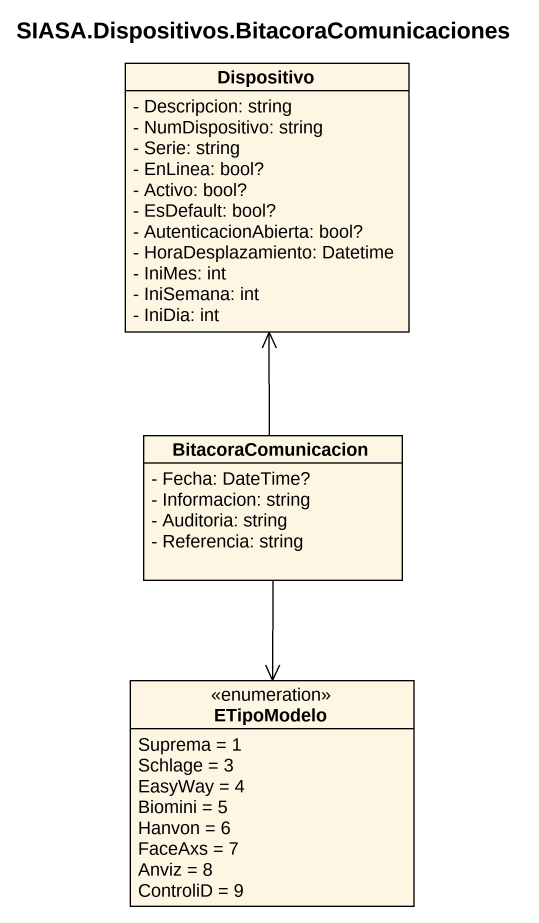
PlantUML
@startuml
title SIASA.Dispositivos.BitacoraComunicaciones
hide circle
hide empty members
skinparam classAttributeIconSize 0
class Dispositivo {
  - Descripcion: string
  - NumDispositivo: string
  - Serie: string
  - EnLinea: bool?
  - Activo: bool?
  - EsDefault: bool?
  - AutenticacionAbierta: bool?
  - HoraDesplazamiento: Datetime
  - IniMes: int
  - IniSemana: int
  - IniDia: int
}
class BitacoraComunicacion {
  - Fecha: DateTime?
  - Informacion: string
  - Auditoria: string
  - Referencia: string
}
enum ETipoModelo {
  Suprema = 1
  Schlage = 3
  EasyWay = 4
  Biomini = 5
  Hanvon = 6
  FaceAxs = 7
  Anviz = 8
  ControliD = 9
}
BitacoraComunicacion -up-> Dispositivo
BitacoraComunicacion --> ETipoModelo
@enduml
